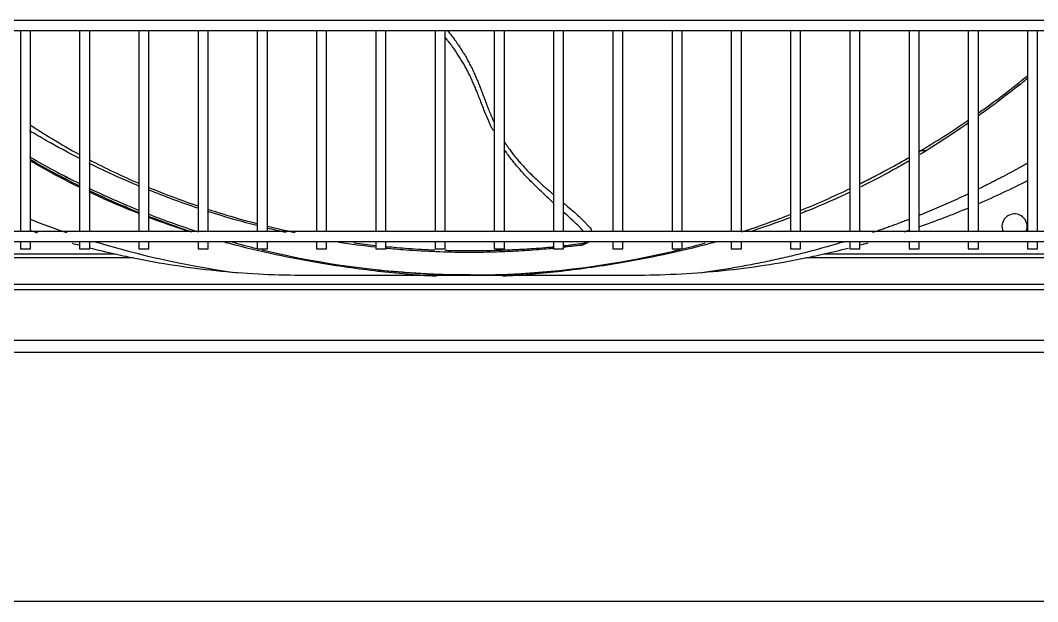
# Model space of a CAD drawing. Header units: millimetres. Extents: x 0 to 504600, y 0 to 118800.
# Drawn here: x 438543.7 to 438947.2, y 47238.4 to 47468.9 of the extents above; entities that cross this region are included whole.
import ezdxf

# ---------------------------------------------------------------- set-up
doc = ezdxf.new("R2010")
doc.units = ezdxf.units.MM
doc.header["$LTSCALE"] = 200
doc.layers.add('LG-AIRCON', color=240, linetype='Continuous')

# ---------------------------------------------------------------- blocks, each defined once
blk = doc.blocks.new('NEWUXB+UXA 1')
at = {"layer": 'LG-AIRCON', "color": 0}
for p, q in [((1506.43, 131.51), (667.01, 131.51)), ((667.01, 127.51), (1506.43, 127.51)), ((908.42, 127.51), (908.42, 47.76)), ((912.42, 47.76), (912.42, 127.51)), ((931.92, 127.51), (931.92, 47.76)), ((935.92, 47.76), (935.92, 127.51)), ((955.42, 127.51), (955.42, 47.76)), ((959.42, 47.76), (959.42, 127.51)), ((978.92, 127.51), (978.92, 47.76)), ((982.92, 47.76), (982.92, 127.51)), ((1002.42, 127.51), (1002.42, 47.76)), ((1006.42, 47.76), (1006.42, 127.51)), ((1025.92, 127.51), (1025.92, 47.76)), ((1029.92, 47.76), (1029.92, 127.51)), ((1049.42, 127.51), (1049.42, 47.76)), ((1053.42, 47.76), (1053.42, 127.51)), ((1072.92, 127.51), (1072.92, 47.76)), ((1076.92, 47.76), (1076.92, 127.51)), ((1096.42, 127.51), (1096.42, 47.76)), ((1100.42, 47.76), (1100.42, 127.51)), ((1119.92, 127.51), (1119.92, 47.76)), ((1123.92, 47.76), (1123.92, 127.51)), ((1143.42, 127.51), (1143.42, 47.76)), ((1147.42, 47.76), (1147.42, 127.51)), ((1166.92, 127.51), (1166.92, 47.76)), ((1170.92, 47.76), (1170.92, 127.51)), ((1190.42, 127.51), (1190.42, 47.76)), ((1194.42, 47.76), (1194.42, 127.51)), ((1213.92, 127.51), (1213.92, 47.76)), ((1217.92, 47.76), (1217.92, 127.51)), ((1237.42, 127.51), (1237.42, 47.76)), ((1241.42, 47.76), (1241.42, 127.51)), ((1260.92, 127.51), (1260.92, 47.76)), ((1264.92, 47.76), (1264.92, 127.51)), ((1284.42, 127.51), (1284.42, 47.76)), ((1288.42, 47.76), (1288.42, 127.51)), ((1307.92, 127.51), (1307.92, 47.76)), ((1311.92, 47.76), (1311.92, 127.51)), ((1264.92, 79.94), (1267.3, 79.94)), ((1219.67, 56.06), (1219.67, 55.94)), ((1456.43, 47.76), (717.01, 47.76)), ((717.01, 43.76), (1456.43, 43.76)), ((908.42, 43.77), (908.42, 40.85)), ((908.42, 40.85), (912.42, 40.85)), ((912.42, 40.85), (912.42, 43.77)), ((931.92, 43.77), (931.92, 40.85)), ((931.92, 40.85), (935.92, 40.85)), ((935.92, 40.85), (935.92, 43.77)), ((955.42, 43.77), (955.42, 40.85)), ((955.42, 40.85), (959.42, 40.85)), ((959.42, 40.85), (959.42, 43.77)), ((978.92, 43.77), (978.92, 40.85)), ((978.92, 40.85), (982.92, 40.85)), ((982.92, 40.85), (982.92, 43.77)), ((1002.42, 43.77), (1002.42, 40.85)), ((1002.42, 40.85), (1006.42, 40.85)), ((1006.42, 40.85), (1006.42, 43.77)), ((1025.92, 43.77), (1025.92, 40.85)), ((1025.92, 40.85), (1029.92, 40.85)), ((1029.92, 40.85), (1029.92, 43.77)), ((1049.42, 43.77), (1049.42, 40.85)), ((1049.42, 40.85), (1053.42, 40.85)), ((1053.42, 40.85), (1053.42, 43.77)), ((1072.92, 43.77), (1072.92, 40.85)), ((1072.92, 40.85), (1076.92, 40.85)), ((1076.92, 40.85), (1076.92, 43.77)), ((1096.42, 43.77), (1096.42, 40.85)), ((1096.42, 40.85), (1100.42, 40.85)), ((1100.42, 40.85), (1100.42, 43.77)), ((1119.92, 43.77), (1119.92, 40.85)), ((1119.92, 40.85), (1123.92, 40.85)), ((1123.92, 40.85), (1123.92, 43.77)), ((1143.42, 43.77), (1143.42, 40.85)), ((1143.42, 40.85), (1147.42, 40.85)), ((1147.42, 40.85), (1147.42, 43.77)), ((1166.92, 43.77), (1166.92, 40.85)), ((1166.92, 40.85), (1170.92, 40.85)), ((1170.92, 40.85), (1170.92, 43.77)), ((1190.42, 43.77), (1190.42, 40.85)), ((1190.42, 40.85), (1194.42, 40.85)), ((1194.42, 40.85), (1194.42, 43.77)), ((1213.92, 43.77), (1213.92, 40.85)), ((1213.92, 40.85), (1217.92, 40.85)), ((1217.92, 40.85), (1217.92, 43.77)), ((1237.42, 43.77), (1237.42, 40.85)), ((1237.42, 40.85), (1241.42, 40.85)), ((1241.42, 40.85), (1241.42, 43.77)), ((1260.92, 43.77), (1260.92, 40.85)), ((1260.92, 40.85), (1264.92, 40.85)), ((1264.92, 40.85), (1264.92, 43.77)), ((1284.42, 43.77), (1284.42, 40.85)), ((1284.42, 40.85), (1288.42, 40.85)), ((1288.42, 40.85), (1288.42, 43.77)), ((1307.92, 43.77), (1307.92, 40.85)), ((1307.92, 40.85), (1311.92, 40.85)), ((1311.92, 40.85), (1311.92, 43.77)), ((721.5, 38.87), (946.07, 38.87)), ((953.37, 37.32), (721.5, 37.32)), ((1451.94, 37.32), (1219.81, 37.32)), ((1227.1, 38.87), (1451.94, 38.87)), ((1457.8, 24.72), (715.64, 24.72)), ((717.16, 26.84), (1456.28, 26.84)), ((661.12, 4.76), (1512.56, 4.76)), ((1512.56, -0.24), (661.12, -0.24))]:
    blk.add_line(p, q, dxfattribs=at)
for start, end in [(0, 203.5742), (336.4198, 0)]:
    blk.add_arc((1302.77, 49.76), 5, start, end, dxfattribs=at)
for points, degree, knots in [([(1077.7, 127.68), (1077.83, 127.51), (1078.35, 126.85), (1079.34, 125.6), (1080.44, 124.23), (1081.27, 123.03), (1082.05, 121.86), (1082.99, 120.41), (1084.16, 118.68), (1085.23, 116.91), (1086.14, 115.09), (1087.14, 113.29), (1087.92, 111.79), (1088.46, 110.52), (1088.97, 109.3), (1089.64, 107.77), (1090.31, 106.25), (1090.79, 104.98), (1091.26, 103.72), (1091.72, 102.47), (1092.21, 101.24), (1092.7, 99.99), (1093.28, 98.42), (1094.02, 96.46), (1094.84, 94.44), (1095.59, 92.69), (1096.11, 91.52), (1096.33, 91.04), (1096.38, 90.92)], 3, [0, 0, 0, 0, 0.015973, 0.063773, 0.119172, 0.147208, 0.174125, 0.225018, 0.275393, 0.327956, 0.378528, 0.425825, 0.476203, 0.501732, 0.526179, 0.572139, 0.620161, 0.644911, 0.669006, 0.715797, 0.739011, 0.76245, 0.810331, 0.857177, 0.909993, 0.963275, 0.990421, 1, 1, 1, 1]), ([(1096.04, 87.69), (1095.87, 88.02), (1095.09, 89.58), (1093.83, 92.37), (1092.48, 95.68), (1091.05, 99.31), (1089.9, 102.3), (1088.8, 105.04), (1088.01, 106.75), (1087.28, 108.49), (1086.47, 110.2), (1085.56, 111.86), (1084.36, 114.14), (1082.64, 116.93), (1080.82, 119.71), (1079.21, 121.93), (1078.03, 123.39), (1077.29, 124.32), (1076.99, 124.7)], 3, [0, 0, 0, 0, 0.026141, 0.120849, 0.212813, 0.27477, 0.393513, 0.437742, 0.482704, 0.527423, 0.572611, 0.618373, 0.664728, 0.759919, 0.859413, 0.910952, 0.963787, 1, 1, 1, 1]), ([(912.35, 90.05), (913.29, 89.43), (916.16, 87.57), (922.48, 83.6), (928.16, 80.32), (931.85, 78.31)], 3, [0, 0, 0, 0, 0.15364, 0.468401, 1, 1, 1, 1]), ([(1284.55, 90.87), (1283.54, 90.17), (1277.28, 85.86), (1270.78, 81.66), (1265.17, 78.27)], 3, [0, 0, 0, 0, 0.161451, 1, 1, 1, 1]), ([(931.9, 76.74), (927.39, 79.05), (920.63, 82.71), (914.28, 86.41), (912.07, 87.73)], 3, [0, 0, 0, 0, 0.646155, 1, 1, 1, 1]), ([(1100.34, 83.49), (1100.43, 83.35), (1100.7, 82.9), (1101.44, 81.81), (1102.5, 80.37), (1103.67, 78.76), (1104.73, 77.3), (1105.89, 75.92), (1106.97, 74.79), (1107.79, 73.87), (1108.61, 72.94), (1109.61, 71.83), (1110.93, 70.53), (1112.38, 69.19), (1113.89, 67.79), (1115.41, 66.3), (1117.06, 64.89), (1118.57, 63.64), (1119.5, 62.81), (1119.91, 62.44)], 3, [0, 0, 0, 0, 0.01611, 0.054349, 0.133651, 0.196623, 0.258506, 0.318346, 0.37975, 0.417398, 0.445672, 0.509452, 0.571566, 0.635319, 0.712853, 0.789209, 0.86246, 0.938791, 1, 1, 1, 1]), ([(1119.95, 59.02), (1119.79, 59.17), (1119.1, 59.82), (1117.31, 61.5), (1115.06, 63.58), (1112.88, 65.77), (1110.68, 67.93), (1108.54, 70.15), (1106.51, 72.47), (1104.98, 74.16), (1103.57, 75.93), (1102.24, 77.73), (1101.15, 79.2), (1100.53, 80.09), (1100.33, 80.37)], 3, [0, 0, 0, 0, 0.023296, 0.103381, 0.264304, 0.346403, 0.424782, 0.58336, 0.66159, 0.738824, 0.815129, 0.890482, 0.964901, 1, 1, 1, 1]), ([(1241.45, 66.73), (1242.32, 67.16), (1243.19, 67.6), (1249.86, 70.97), (1255.58, 74.06), (1261.21, 77.31)], 3, [0, 0, 0, 0, 0.130344, 0.130344, 1, 1, 1, 1]), ([(931.7, 65.39), (926.67, 67.87), (920.14, 71.31), (913.8, 74.95), (912.27, 75.84)], 3, [0, 0, 0, 0, 0.756535, 1, 1, 1, 1]), ([(955.68, 65.72), (954.29, 66.3), (947.47, 69.2), (940.86, 72.28), (935.75, 74.81)], 3, [0, 0, 0, 0, 0.20222, 1, 1, 1, 1]), ([(1261.08, 75.84), (1259.55, 74.95), (1253.26, 71.34), (1246.79, 67.93), (1241.82, 65.47)], 3, [0, 0, 0, 0, 0.245604, 1, 1, 1, 1]), ([(1308.06, 74.95), (1305.62, 73.56), (1295.97, 68.29), (1288.64, 64.71)], 2, [0, 0, 0, 0.253845, 1, 1, 1]), ([(929.64, 67.81), (929.51, 67.87), (929.39, 67.94), (927.06, 69.11), (924.87, 70.25), (922.69, 71.41)], 3, [0, 0, 0, 0, 0.053158, 0.053158, 1, 1, 1, 1]), ([(955.38, 56.18), (954.6, 56.49), (947.97, 59.21), (941.43, 62.13), (935.74, 64.86)], 3, [0, 0, 0, 0, 0.117728, 1, 1, 1, 1]), ([(959.3, 65.28), (960.54, 64.77), (966.94, 62.18), (973.49, 59.76), (978.84, 57.95)], 3, [0, 0, 0, 0, 0.195527, 1, 1, 1, 1]), ([(955.33, 55.34), (953.58, 56.05), (946.98, 58.78), (940.47, 61.71), (935.73, 63.98)], 3, [0, 0, 0, 0, 0.264274, 1, 1, 1, 1]), ([(955.27, 54.94), (951.37, 56.48), (944.81, 59.23), (938.37, 62.18), (935.74, 63.43)], 3, [0, 0, 0, 0, 0.587084, 1, 1, 1, 1]), ([(1237.61, 63.43), (1234.97, 62.18), (1228.54, 59.23), (1221.97, 56.48), (1218.08, 54.94)], 3, [0, 0, 0, 0, 0.412915, 1, 1, 1, 1]), ([(982.82, 56.62), (986.75, 55.35), (993.2, 53.38), (999.75, 51.6), (1002.3, 50.94)], 3, [0, 0, 0, 0, 0.613927, 1, 1, 1, 1]), ([(1123.93, 59.03), (1124.22, 58.79), (1126.39, 56.98), (1129.31, 54.49), (1131.87, 52.01), (1133.13, 50.66), (1133.68, 50), (1134, 49.63)], 3, [0, 0, 0, 0, 0.072188, 0.555177, 0.781943, 0.875823, 1, 1, 1, 1]), ([(975.57, 47.67), (974.41, 48.05), (968.93, 49.84), (963.51, 51.78), (959.27, 53.39)], 3, [0, 0, 0, 0, 0.210772, 1, 1, 1, 1]), ([(1002.29, 50.11), (999.37, 50.86), (992.8, 52.64), (986.31, 54.61), (982.72, 55.76)], 3, [0, 0, 0, 0, 0.441067, 1, 1, 1, 1]), ([(1131.93, 47.76), (1131.83, 47.86), (1131.1, 48.71), (1128.74, 51.13), (1125.99, 53.57), (1124.01, 55.33), (1123.93, 55.4)], 3, [0, 0, 0, 0, 0.043596, 0.3381, 0.974041, 1, 1, 1, 1]), ([(1214.08, 53.39), (1209.84, 51.78), (1204.41, 49.84), (1198.93, 48.05), (1197.78, 47.67)], 3, [0, 0, 0, 0, 0.789227, 1, 1, 1, 1]), ([(938.2, 43.71), (939.28, 43.39), (957.86, 37.85), (976.84, 33.83), (994.87, 31.36)], 3, [0, 0, 0, 0, 0.058191, 1, 1, 1, 1]), ([(1073.52, 30.01), (1066.62, 30.35), (1052.05, 31.58), (1030.05, 34.6), (1009.6, 38.47), (996.67, 41.57), (989.71, 43.47), (988.88, 43.7)], 3, [0, 0, 0, 0, 0.281614, 0.567625, 0.765637, 0.97233, 1, 1, 1, 1]), ([(1086.67, 30.56), (1063.82, 30.56), (1036.05, 33.29), (1008.93, 39.29), (1004.16, 40.45)], 3, [0, 0, 0, 0, 0.823047, 1, 1, 1, 1]), ([(1053.35, 41.86), (1056.32, 41.57), (1062.8, 41.01), (1069.32, 40.63), (1072.86, 40.49)], 3, [0, 0, 0, 0, 0.457672, 1, 1, 1, 1]), ([(1119.93, 41.1), (1119.33, 41.04), (1117.35, 40.86), (1113.87, 40.55), (1109.47, 40.23), (1103.53, 39.87), (1095.49, 39.54), (1080.9, 39.36), (1066.6, 39.93), (1056.04, 40.85), (1053.36, 41.11)], 3, [0, 0, 0, 0, 0.026351, 0.086799, 0.151113, 0.216893, 0.348807, 0.515328, 0.876737, 1, 1, 1, 1]), ([(1076.86, 40.35), (1077.77, 40.32), (1084.46, 40.16), (1094.07, 40.22), (1104.64, 40.62), (1110.49, 40.95), (1114.9, 41.26), (1117.7, 41.53), (1119.56, 41.72), (1119.96, 41.76)], 3, [0, 0, 0, 0, 0.064648, 0.473061, 0.675406, 0.811007, 0.873506, 0.972636, 1, 1, 1, 1]), ([(1086.67, 30.56), (1113.89, 30.56), (1141.1, 33.75), (1168.42, 40.25), (1169.26, 40.45), (1170.1, 40.66)], 3, [0, 0, 0, 0, 0.96907, 0.96907, 1, 1, 1, 1]), ([(1184.46, 43.7), (1183.64, 43.47), (1176.68, 41.57), (1163.75, 38.47), (1143.3, 34.6), (1121.3, 31.58), (1106.72, 30.35), (1099.83, 30.01)], 3, [0, 0, 0, 0, 0.02767, 0.234363, 0.432375, 0.718386, 1, 1, 1, 1]), ([(1131.3, 42.41), (1130.94, 42.37), (1130.22, 42.27), (1128.77, 42.09), (1126.69, 41.83), (1124.96, 41.63), (1123.94, 41.52)], 3, [0, 0, 0, 0, 0.146314, 0.29297, 0.586636, 1, 1, 1, 1]), ([(1123.98, 42.2), (1125.15, 42.33), (1127.76, 42.64), (1130.35, 42.95), (1131.78, 43.12)], 3, [0, 0, 0, 0, 0.448628, 1, 1, 1, 1]), ([(1130.64, 42.33), (1130.65, 42.33), (1130.66, 42.33), (1130.82, 42.35), (1130.97, 42.37), (1131.18, 42.4), (1131.24, 42.41), (1131.3, 42.41)], 3, [0, 0, 0, 0, 0.04295, 0.04295, 0.736999, 0.736999, 1, 1, 1, 1]), ([(1133.81, 43.75), (1133.78, 43.73), (1133.43, 43.36), (1132.64, 42.74), (1131.75, 42.52), (1131.3, 42.41)], 3, [0, 0, 0, 0, 0.038729, 0.513866, 1, 1, 1, 1]), ([(1131.78, 43.12), (1131.87, 43.14), (1132.07, 43.18), (1132.37, 43.33), (1132.66, 43.52), (1132.84, 43.68), (1132.92, 43.76)], 3, [0, 0, 0, 0, 0.214646, 0.450934, 0.726527, 1, 1, 1, 1]), ([(1235.15, 43.71), (1234.64, 43.56), (1206.47, 35.12), (1177.66, 31.25)], 2, [0, 0, 0, 0.017987, 1, 1, 1]), ([(953.37, 37.32), (964.12, 35.14), (975.04, 33.46), (997.15, 31.16), (1008.28, 30.58), (1030.65, 30.39), (1041.84, 30.46), (1064.21, 30.46), (1075.39, 30.45), (1086.57, 30.45)], 3, [0, 0, 0, 0, 0.25, 0.25, 0.5, 0.5, 0.75, 0.75, 1, 1, 1, 1]), ([(1086.57, 30.45), (1097.79, 30.45), (1109.01, 30.45), (1125.83, 30.45), (1131.44, 30.45), (1142.65, 30.46), (1148.26, 30.44), (1165.08, 30.58), (1176.2, 31.18), (1198.17, 33.47), (1209.05, 35.14), (1219.81, 37.32)], 3, [0, 0, 0, 0, 0.25, 0.25, 0.375, 0.375, 0.5, 0.5, 0.75, 0.75, 1, 1, 1, 1]), ([(1051.76, 32.34), (1051.64, 32.35), (1050.99, 32.42), (1050.33, 32.48), (1049.8, 32.54)], 3, [0, 0, 0, 0, 0.193887, 1, 1, 1, 1]), ([(1076.74, 30.66), (1074.54, 30.72), (1069.75, 30.92), (1061.77, 31.44), (1056.13, 31.92), (1053.59, 32.16)], 3, [0, 0, 0, 0, 0.373014, 0.727685, 1, 1, 1, 1])]:
    blk.add_open_spline(points, degree=degree, knots=knots, dxfattribs=at)
for points, degree in [([(1288.73, 94.96), (1295.32, 99.63), (1301.75, 104.53), (1308, 109.65)], 3), ([(1304.91, 106.13), (1299.69, 101.89), (1294.27, 97.78), (1288.67, 93.77)], 3), ([(1303.58, 105.07), (1305.04, 106.23), (1306.51, 107.4), (1307.96, 108.59)], 3), ([(1264.92, 79.48), (1271.64, 83.47), (1278.22, 87.68), (1284.66, 92.11)], 3), ([(931.76, 66.8), (925.14, 70.08), (918.63, 73.56), (912.23, 77.25)], 3), ([(931.73, 65.92), (925.13, 69.18), (918.64, 72.64), (912.28, 76.3)], 3), ([(935.85, 76.18), (942.07, 72.94), (948.61, 69.84), (955.36, 66.94)], 3), ([(1241.54, 66.73), (1244.61, 68.25), (1247.64, 69.81), (1250.66, 71.41)], 3), ([(1218.12, 56.24), (1224.68, 58.91), (1231.16, 61.77), (1237.54, 64.83)], 3), ([(1288.54, 58.87), (1295.15, 61.74), (1301.68, 64.82), (1308.13, 68.11)], 3), ([(978.69, 57.08), (972.1, 59.29), (965.64, 61.68), (959.33, 64.23)], 3), ([(1284.63, 62.78), (1274.96, 58.2), (1265.02, 54.21)], 2), ([(1264.98, 49.68), (1271.59, 51.98), (1278.12, 54.48), (1284.58, 57.19)], 3), ([(912.29, 52.65), (917.12, 50.78), (921.98, 49.01), (926.87, 47.35)], 3), ([(976.63, 47.51), (970.79, 49.44), (965.01, 51.53), (959.29, 53.76)], 3), ([(979.17, 47.52), (972.49, 49.68), (965.86, 52.04), (959.32, 54.61)], 3), ([(1194.57, 47.64), (1201.14, 49.77), (1207.65, 52.11), (1214.08, 54.63)], 3), ([(1261.07, 52.65), (1253.84, 49.84), (1246.48, 47.35)], 2), ([(1013.83, 47.37), (1011.3, 47.92), (1008.77, 48.51), (1006.26, 49.12)], 3), ([(1006.27, 49.94), (1009.96, 49.04), (1013.67, 48.19), (1017.41, 47.4)], 3), ([(912.3, 48.26), (913.28, 47.94), (914.25, 47.62), (915.22, 47.3)], 3), ([(1258.92, 47.63), (1259.6, 47.85), (1260.27, 48.07), (1260.94, 48.29)], 3), ([(929.02, 43.15), (929.93, 42.9), (930.85, 42.65), (931.77, 42.4)], 3), ([(935.8, 41.34), (939.21, 40.47), (942.63, 39.64), (946.07, 38.87)], 3), ([(1002.32, 40.9), (999.05, 41.71), (995.8, 42.57), (992.56, 43.48)], 3), ([(1049.34, 41.53), (1044.46, 42.07), (1039.61, 42.71), (1034.78, 43.46)], 3), ([(1040.75, 43.36), (1043.6, 42.97), (1046.46, 42.61), (1049.33, 42.29)], 3), ([(1131.3, 42.41), (1131.5, 42.44), (1131.68, 42.7), (1131.78, 43.12)], 3), ([(1170.99, 40.88), (1174, 41.63), (1177.01, 42.42), (1180, 43.25)], 3), ([(1227.1, 38.87), (1230.36, 39.6), (1233.62, 40.38), (1236.85, 41.21)], 3), ([(1241.54, 42.44), (1242.6, 42.73), (1243.65, 43.02), (1244.7, 43.31)], 3), ([(946.07, 38.87), (947.47, 38.56), (948.87, 38.25), (950.26, 37.96)], 3), ([(950.26, 37.96), (951.3, 37.74), (952.34, 37.52), (953.37, 37.32)], 3), ([(1219.81, 37.32), (1220.84, 37.52), (1221.88, 37.74), (1222.92, 37.96)], 3), ([(1222.92, 37.96), (1224.31, 38.25), (1225.7, 38.56), (1227.1, 38.87)], 3), ([(1076.14, 30.67), (1067.61, 30.93), (1059.09, 31.5), (1050.6, 32.38)], 3), ([(1097.21, 30.67), (1106.9, 30.97), (1116.58, 31.66), (1126.22, 32.76)], 3), ([(1073.48, 30.01), (1069.29, 30.17), (1065.09, 30.4), (1060.91, 30.71)], 3)]:
    blk.add_open_spline(points, degree=degree, dxfattribs=at)
blk.add_rational_spline([(1134, 49.63), (1135.09, 49.1), (1134.73, 47.76)], [1, 0.733779629849, 0.753171498993], degree=2, dxfattribs=at)

msp = doc.modelspace()

# ---------------------------------------------------------------- linework, layer by layer
at = {"layer": 'LG-AIRCON', "color": 8}
msp.add_lwpolyline([(436914.22, 48198.42), (439284.22, 48198.42), (439284.22, 47238.42), (436914.22, 47238.42)], close=True, dxfattribs=at)

# ---------------------------------------------------------------- block references
at = {"layer": 'LG-AIRCON', "color": 82}
msp.add_blockref('NEWUXB+UXA 1', (437635.24, 47337.41), dxfattribs=at)

doc.saveas('drawing.dxf')
